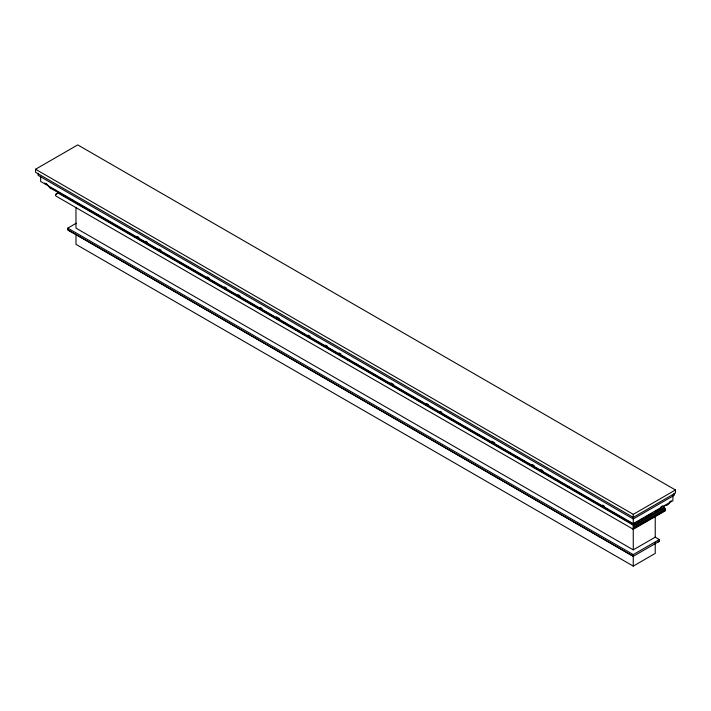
<?xml version="1.0" encoding="UTF-8"?>
<svg xmlns="http://www.w3.org/2000/svg" width="711" height="711" viewBox="0 0 711 711"><rect width="100%" height="100%" fill="white"/><g stroke="black" fill="none" stroke-linecap="round" stroke-linejoin="round"><path stroke-width="1.07" d="M633.261 556.295L67.767 229.831L67.767 228.124L76.148 223.281M657.622 542.226L659.346 541.258L659.346 539.551L655.231 537.178L633.261 549.861L633.261 514.337L675.45 489.977L675.45 493.025L633.261 517.386L35.55 172.302L35.55 169.254L77.739 144.893L675.45 489.977M627.493 520.834L633.261 524.158L633.261 523.634L672.908 500.695L672.908 495.62M633.261 523.696L40.634 181.438L40.634 176.364M663.958 506.436L665.256 509.067L665.256 510.88L633.261 529.268L55.929 196.032L55.476 195.125L55.929 194.227L59.049 192.503M55.929 194.227L58.524 192.343L60.453 193.454M660.901 506.881L662.803 505.779M669.478 501.93L671.388 500.828M633.261 524.158L635.181 523.047M637.1 521.945L639.011 520.834M640.931 519.723L643.811 518.07M645.73 516.959L652.449 513.084M654.369 511.973L661.079 508.098M664.145 507.281L633.261 525.118L58.151 193.081M633.261 526.211L664.652 508.089M633.261 527.544L665.256 509.067M665.487 510.098L633.261 528.708L633.261 529.268M67.767 228.124L633.261 554.607L659.346 539.551M659.346 541.258L633.261 556.322L67.767 229.831M75.979 234.399L75.979 244.362L633.261 566.107L655.231 553.416L655.231 542.342M56.116 190.717L49.619 187.58L46.277 183.349M69.207 230.977L71.198 231.795M35.55 169.254L633.261 514.337M44.642 183.003L46.562 184.113M136.974 236.31L138.894 237.421M145.631 241.313L147.55 242.424M159.095 249.081L161.015 250.192M207.185 276.846L209.105 277.957M224.498 286.844L226.418 287.955M237.963 294.621L239.883 295.732M260.084 307.392L262.004 308.503M276.437 316.83L279.316 318.492M308.174 335.157L310.094 336.267M325.487 345.146L327.407 346.257M338.951 352.923L340.871 354.034M390.89 382.909L393.77 384.571M426.476 403.457L428.395 404.568M439.94 411.225L441.86 412.336M491.879 441.211L494.758 442.882M532.272 464.532L534.192 465.643M540.929 469.536L542.848 470.646M602.484 505.068L604.403 506.179M62.372 194.556L73.9 201.222M75.828 202.324L87.355 208.99M89.284 210.101L108.507 221.192M110.427 222.303L121.954 228.96M123.883 230.071L130.611 233.955M132.53 235.065L139.258 238.949M141.178 240.06L144.066 241.722M145.986 242.833L147.906 243.944M149.834 245.055L157.522 249.49M159.442 250.601L161.361 251.712M163.281 252.823L174.817 259.479M176.737 260.59L209.416 279.459M211.336 280.569L218.064 284.453M219.992 285.564L226.72 289.448M228.64 290.55L231.519 292.221M233.448 293.332L244.975 299.989M246.904 301.1L248.823 302.211M250.743 303.313L262.279 309.978M264.199 311.089L296.878 329.948M298.798 331.059L305.526 334.943M307.445 336.054L310.334 337.716M312.253 338.827L318.981 342.711M320.901 343.822L332.437 350.479M334.357 351.59L336.285 352.7M338.205 353.811L349.741 360.468M351.661 361.579L384.34 380.447M386.26 381.558L392.987 385.442M394.907 386.553L397.796 388.215M399.715 389.326L406.443 393.21M408.363 394.321L415.091 398.204M417.01 399.315L419.899 400.977M421.819 402.088L423.738 403.199M425.667 404.301L432.395 408.185M435.274 409.856L437.194 410.967M439.122 412.069L450.65 418.735M452.569 419.846L471.793 430.937M473.722 432.048L485.249 438.705M487.177 439.816L493.896 443.7M495.825 444.81L502.553 448.694M504.472 449.805L507.352 451.467M509.28 452.578L511.2 453.689M513.12 454.8L520.808 459.235M522.736 460.346L524.656 461.457M526.575 462.568L538.111 469.224M540.031 470.335L572.711 489.204M574.63 490.314L581.358 494.198M583.278 495.309L590.006 499.193M591.934 500.295L594.814 501.966M596.733 503.077L608.269 509.734M610.189 510.845L612.118 511.956M614.037 513.058L620.765 516.941M622.685 518.052L625.573 519.723M49.619 187.58L633.261 524.602M633.261 549.861L75.979 228.124L75.979 207.505M674.179 493.31L674.179 495.336L633.261 518.959L38.092 175.341L38.092 173.315M655.231 515.475L655.231 537.178M633.261 554.607L633.261 566.107M669.638 502.517A14.096 8.141 60 0 1 664.652 505.574"/></g></svg>
